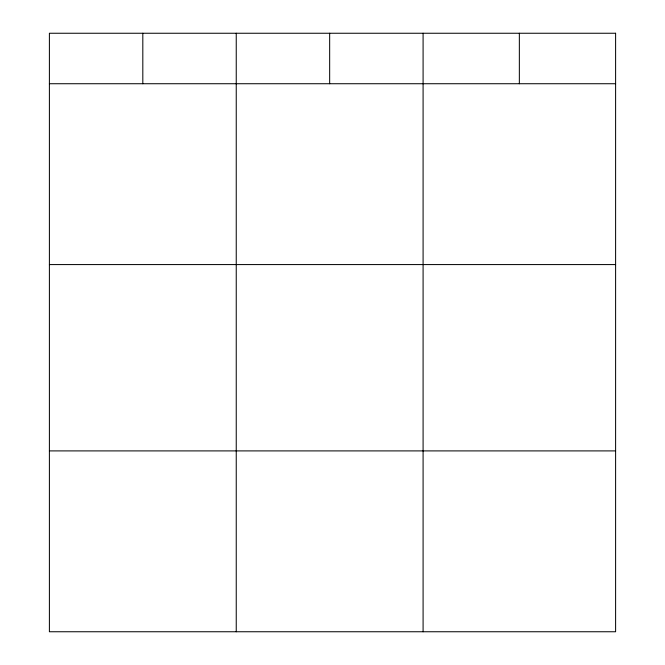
<?xml version="1.0" encoding="UTF-8"?>
<svg xmlns="http://www.w3.org/2000/svg" width="665" height="665" viewBox="0 0 665 665"><rect width="100%" height="100%" fill="white"/><g stroke="black" fill="none" stroke-linecap="round" stroke-linejoin="round"><path stroke-width="1" d="M49.393 83.732L615.607 83.732M49.393 264.579L615.607 264.579M49.393 450.903L615.607 450.903M519.348 33.25L519.348 83.732M423.09 33.25L423.09 631.75M329.665 33.25L329.665 83.732M236.241 33.25L236.241 631.75M142.817 33.25L142.817 83.732M615.607 33.25L49.393 33.25L49.393 631.75L615.607 631.75L615.607 33.25"/></g></svg>
